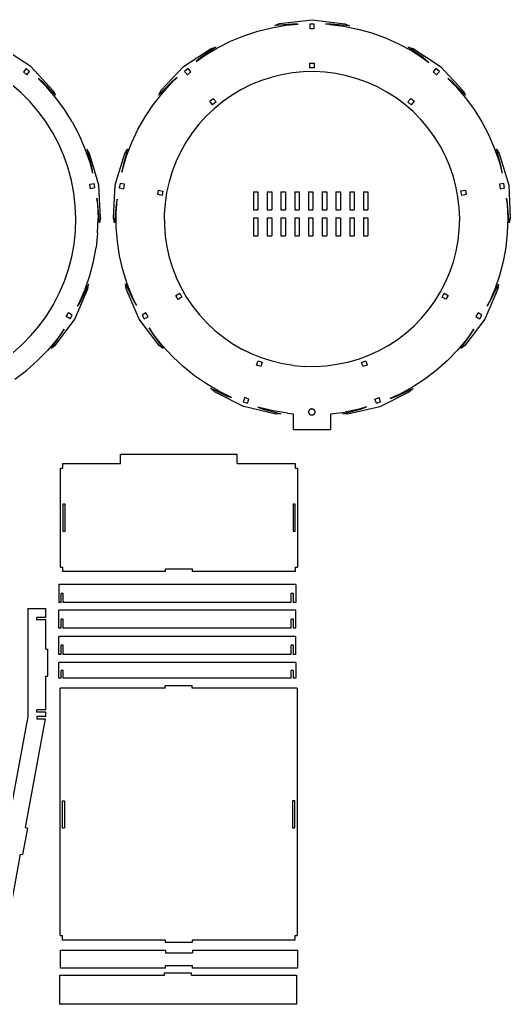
# Model space of a CAD drawing. Extents: x -761 to 761, y -265 to 265.
# Drawn here: x 542.1 to 760.7, y -174.3 to 264.9 of the extents above; entities that cross this region are included whole.
import ezdxf

# ---------------------------------------------------------------- set-up
doc = ezdxf.new("R2010")
doc.units = 0
doc.header["$MEASUREMENT"] = 0
doc.layers.get('0').update_dxf_attribs({"linetype": 'CONTINUOUS'})

msp = doc.modelspace()

# ---------------------------------------------------------------- linework, layer by layer
for p, q in [((657.76, 263.09), (672.35, 264.85)), ((672.35, 264.85), (686.93, 263.04)), ((642, 257.7), (648.12, 259.71)), ((648.12, 259.71), (654.38, 261.27)), ((654.38, 261.27), (660.74, 262.36)), ((655.68, 262.25), (657.76, 263.09)), ((663.84, 262.88), (655.68, 262.25)), ((660.74, 262.36), (666.12, 262.92)), ((666.12, 262.92), (663.84, 262.88)), ((673.3, 262.86), (671.3, 262.86)), ((671.3, 262.86), (671.3, 260.86)), ((671.3, 260.86), (673.3, 260.86)), ((673.3, 260.86), (673.3, 262.86)), ((680.85, 262.9), (678.27, 262.9)), ((680.04, 262.78), (678.27, 262.9)), ((680.04, 262.78), (686.44, 261.97)), ((689.01, 262.18), (680.85, 262.9)), ((686.44, 261.97), (692.76, 260.69)), ((686.93, 263.04), (689.01, 262.18)), ((692.76, 260.69), (698.97, 258.95)), ((630.27, 252.34), (636.04, 255.23)), ((636.04, 255.23), (642, 257.7)), ((698.97, 258.95), (705.03, 256.75)), ((705.03, 256.75), (710.91, 254.12)), ((547.06, 243.93), (534.77, 251.97)), ((615.05, 243.98), (627.37, 251.98)), ((629.52, 252.67), (622.82, 247.97)), ((624.74, 249.03), (630.27, 252.34)), ((627.37, 251.98), (629.52, 252.67)), ((710.91, 254.12), (716.59, 251.05)), ((721.87, 247.94), (715.19, 252.67)), ((715.19, 252.67), (717.33, 251.97)), ((716.59, 251.05), (722.02, 247.58)), ((717.33, 251.97), (729.62, 243.93)), ((620.73, 246.2), (624.74, 249.03)), ((622.82, 247.97), (620.73, 246.2)), ((724.39, 245.8), (721.87, 247.94)), ((722.02, 247.58), (724.39, 245.8)), ((544.98, 243.07), (543.69, 241.54)), ((543.69, 241.54), (545.22, 240.25)), ((546.51, 241.78), (544.98, 243.07)), ((545.22, 240.25), (546.51, 241.78)), ((557.05, 233.15), (547.06, 243.93)), ((605.02, 233.25), (615.05, 243.98)), ((617.07, 243.07), (615.54, 241.78)), ((615.54, 241.78), (616.83, 240.25)), ((616.83, 240.25), (618.36, 241.54)), ((618.36, 241.54), (617.07, 243.07)), ((668.42, 241.58), (663.58, 241.11)), ((673.28, 241.68), (668.42, 241.58)), ((671.3, 243.44), (671.3, 245.44)), ((671.3, 245.44), (673.3, 245.44)), ((673.3, 243.44), (671.3, 243.44)), ((678.14, 241.43), (673.28, 241.68)), ((673.3, 245.44), (673.3, 243.44)), ((727.54, 243.07), (726.25, 241.54)), ((726.25, 241.54), (727.78, 240.25)), ((729.07, 241.78), (727.54, 243.07)), ((727.78, 240.25), (729.07, 241.78)), ((729.62, 243.93), (739.61, 233.15)), ((550.27, 238.67), (554.01, 234.89)), ((552.31, 236.95), (550.27, 238.67)), ((612.22, 239.07), (609.77, 237.03)), ((609.81, 236.78), (612.22, 239.07)), ((649.44, 237.59), (644.94, 235.74)), ((654.06, 239.11), (649.44, 237.59)), ((658.78, 240.29), (654.06, 239.11)), ((663.58, 241.11), (658.78, 240.29)), ((682.97, 240.82), (678.14, 241.43)), ((687.73, 239.86), (682.97, 240.82)), ((692.42, 238.54), (687.73, 239.86)), ((696.99, 236.88), (692.42, 238.54)), ((734.87, 236.95), (732.84, 238.67)), ((732.84, 238.67), (736.57, 234.89)), ((542.69, 232.25), (538.39, 236.01)), ((558.09, 231.16), (552.31, 236.95)), ((558.19, 229.98), (554.01, 234.89)), ((557.05, 233.15), (558.09, 231.16)), ((609.77, 237.03), (603.97, 231.26)), ((605.02, 233.25), (603.97, 231.26)), ((605.49, 232), (609.81, 236.78)), ((640.6, 233.55), (636.42, 231.06)), ((644.94, 235.74), (640.6, 233.55)), ((701.43, 234.89), (696.99, 236.88)), ((705.71, 232.58), (701.43, 234.89)), ((740.65, 231.16), (734.87, 236.95)), ((736.57, 234.89), (740.76, 229.98)), ((739.61, 233.15), (740.65, 231.16)), ((546.71, 228.18), (542.69, 232.25)), ((562, 224.78), (558.19, 229.98)), ((601.52, 226.91), (605.49, 232)), ((626.75, 228.46), (628.28, 229.75)), ((628.04, 226.93), (626.75, 228.46)), ((628.28, 229.75), (629.57, 228.22)), ((636.42, 231.06), (632.44, 228.26)), ((709.81, 229.96), (705.71, 232.58)), ((713.7, 227.04), (709.81, 229.96)), ((715.04, 228.22), (716.33, 229.75)), ((716.33, 229.75), (717.86, 228.46)), ((717.86, 228.46), (716.57, 226.93)), ((740.76, 229.98), (744.56, 224.78)), ((550.42, 223.83), (546.71, 228.18)), ((565.42, 219.31), (562, 224.78)), ((597.95, 221.55), (601.52, 226.91)), ((628.68, 225.17), (625.16, 221.82)), ((629.57, 228.22), (628.04, 226.93)), ((632.44, 228.26), (628.68, 225.17)), ((717.36, 223.85), (713.7, 227.04)), ((716.57, 226.93), (715.04, 228.22)), ((744.56, 224.78), (747.98, 219.31)), ((553.8, 219.22), (550.42, 223.83)), ((594.78, 215.93), (597.95, 221.55)), ((625.16, 221.82), (621.9, 218.21)), ((720.79, 220.39), (717.36, 223.85)), ((723.94, 216.69), (720.79, 220.39)), ((556.82, 214.37), (553.8, 219.22)), ((565.42, 219.31), (568.42, 213.6)), ((592.03, 210.1), (594.78, 215.93)), ((621.9, 218.21), (618.91, 214.37)), ((726.81, 212.76), (723.94, 216.69)), ((747.98, 219.31), (750.98, 213.6)), ((559.48, 209.31), (556.82, 214.37)), ((568.42, 213.6), (570.99, 207.68)), ((618.91, 214.37), (616.21, 210.33)), ((729.39, 208.64), (726.81, 212.76)), ((750.98, 213.6), (753.55, 207.68)), ((561.76, 204.07), (559.48, 209.31)), ((570.99, 207.68), (573.12, 201.6)), ((573.16, 205.18), (571.97, 207.09)), ((571.97, 207.09), (574.04, 199.17)), ((590.15, 207.14), (588.04, 199.23)), ((588.95, 205.23), (590.15, 207.14)), ((589.72, 204.08), (592.03, 210.1)), ((616.21, 210.33), (613.82, 206.09)), ((731.65, 204.33), (729.39, 208.64)), ((753.55, 207.68), (755.68, 201.6)), ((754.53, 207.09), (755.72, 205.18)), ((756.6, 199.17), (754.53, 207.09)), ((563.65, 198.68), (561.76, 204.07)), ((577.39, 191.11), (573.16, 205.18)), ((584.66, 191.18), (588.95, 205.23)), ((587.86, 197.9), (589.72, 204.08)), ((613.82, 206.09), (611.75, 201.69)), ((733.59, 199.87), (731.65, 204.33)), ((755.72, 205.18), (759.96, 191.11)), ((565.13, 193.16), (563.65, 198.68)), ((573.12, 201.6), (574.5, 196.43)), ((574.04, 199.17), (574.5, 196.43)), ((588.04, 199.23), (587.64, 196.9)), ((587.64, 196.9), (587.86, 197.9)), ((611.75, 201.69), (610.01, 197.15)), ((735.2, 195.28), (733.59, 199.87)), ((755.68, 201.6), (757.07, 196.43)), ((757.07, 196.43), (756.6, 199.17)), ((610.01, 197.15), (608.6, 192.49)), ((736.46, 190.58), (735.2, 195.28)), ((566.2, 187.54), (565.13, 193.16)), ((573.28, 191.46), (575.25, 191.8)), ((573.62, 189.49), (573.28, 191.46)), ((575.59, 189.83), (573.62, 189.49)), ((575.59, 189.83), (575.25, 191.8)), ((578.11, 176.44), (577.39, 191.11)), ((583.89, 176.51), (584.66, 191.18)), ((586.79, 191.78), (586.45, 189.81)), ((586.45, 189.81), (588.42, 189.47)), ((588.76, 191.44), (586.79, 191.78)), ((588.42, 189.47), (588.76, 191.44)), ((608.6, 192.49), (607.55, 187.74)), ((737.37, 185.8), (736.46, 190.58)), ((757.81, 191.8), (755.84, 191.46)), ((755.84, 191.46), (756.18, 189.49)), ((756.18, 189.49), (758.15, 189.83)), ((758.15, 189.83), (757.81, 191.8)), ((759.96, 191.11), (760.67, 176.44)), ((566.85, 181.86), (566.2, 187.54)), ((576.44, 185.21), (576.73, 182.63)), ((576.93, 182.4), (576.44, 185.21)), ((585.51, 184.78), (585.09, 182.46)), ((585.09, 178.79), (585.51, 184.78)), ((603.6, 186.83), (603.95, 188.8)), ((605.57, 186.48), (603.6, 186.83)), ((603.95, 188.8), (605.92, 188.45)), ((605.92, 188.45), (605.57, 186.48)), ((607.55, 187.74), (606.85, 182.93)), ((646.25, 188.09), (646.25, 180.09)), ((646.25, 188.09), (648.25, 188.09)), ((648.25, 188.09), (648.25, 180.09)), ((652.37, 188.09), (654.37, 188.09)), ((652.37, 188.09), (652.37, 180.09)), ((654.37, 188.09), (654.37, 180.09)), ((658.5, 188.09), (658.5, 180.09)), ((658.5, 188.09), (660.5, 188.09)), ((660.5, 188.09), (660.5, 180.09)), ((664.62, 188.09), (666.62, 188.09)), ((664.62, 188.09), (664.62, 180.09)), ((666.62, 188.09), (666.62, 180.09)), ((670.75, 188.09), (670.75, 180.09)), ((670.75, 188.09), (672.75, 188.09)), ((672.75, 188.09), (672.75, 180.09)), ((676.87, 188.09), (678.87, 188.09)), ((676.87, 188.09), (676.87, 180.09)), ((678.87, 188.09), (678.87, 180.09)), ((683, 188.09), (683, 180.09)), ((683, 188.09), (685, 188.09)), ((685, 188.09), (685, 180.09)), ((689.12, 188.09), (691.12, 188.09)), ((689.12, 188.09), (689.12, 180.09)), ((691.12, 188.09), (691.12, 180.09)), ((695.25, 188.09), (695.25, 180.09)), ((695.25, 188.09), (697.25, 188.09)), ((697.25, 188.09), (697.25, 180.09)), ((737.92, 180.97), (737.37, 185.8)), ((738.69, 188.47), (740.66, 188.81)), ((739.03, 186.5), (738.69, 188.47)), ((741, 186.84), (739.03, 186.5)), ((740.66, 188.81), (741, 186.84)), ((759.49, 182.4), (759, 185.21)), ((759, 185.21), (759.29, 182.63)), ((567.09, 176.15), (566.85, 181.86)), ((576.73, 182.63), (576.99, 176.19)), ((577.62, 174.24), (576.93, 182.4)), ((585.09, 182.46), (584.37, 174.31)), ((606.85, 182.93), (606.51, 178.08)), ((646.25, 180.09), (648.25, 180.09)), ((652.37, 180.09), (654.37, 180.09)), ((658.5, 180.09), (660.5, 180.09)), ((664.62, 180.09), (666.62, 180.09)), ((670.75, 180.09), (672.75, 180.09)), ((676.87, 180.09), (678.87, 180.09)), ((683, 180.09), (685, 180.09)), ((689.12, 180.09), (691.12, 180.09)), ((695.25, 180.09), (697.25, 180.09)), ((738.12, 176.11), (737.92, 180.97)), ((759.29, 182.63), (759.56, 176.19)), ((760.19, 174.24), (759.49, 182.4)), ((566.89, 170.44), (567.09, 176.15)), ((576.78, 169.74), (576.99, 176.19)), ((578.11, 176.44), (577.62, 174.24)), ((584.37, 174.31), (583.89, 176.51)), ((585.11, 172.35), (585.09, 178.79)), ((606.51, 178.08), (606.53, 173.21)), ((646.25, 176.47), (648.25, 176.47)), ((646.25, 176.47), (646.25, 168.47)), ((648.25, 176.47), (648.25, 168.47)), ((652.37, 176.47), (654.37, 176.47)), ((652.37, 176.47), (652.37, 168.47)), ((654.37, 176.47), (654.37, 168.47)), ((658.5, 176.47), (658.5, 168.47)), ((658.5, 176.47), (660.5, 176.47)), ((660.5, 176.47), (660.5, 168.47)), ((664.62, 176.47), (666.62, 176.47)), ((664.62, 176.47), (664.62, 168.47)), ((666.62, 176.47), (666.62, 168.47)), ((670.75, 176.47), (670.75, 168.47)), ((670.75, 176.47), (672.75, 176.47)), ((672.75, 176.47), (672.75, 168.47)), ((676.87, 176.47), (676.87, 168.47)), ((676.87, 176.47), (678.87, 176.47)), ((678.87, 176.47), (678.87, 168.47)), ((683, 176.47), (685, 176.47)), ((683, 176.47), (683, 168.47)), ((685, 176.47), (685, 168.47)), ((689.12, 176.47), (691.12, 176.47)), ((689.12, 176.47), (689.12, 168.47)), ((691.12, 176.47), (691.12, 168.47)), ((695.25, 176.47), (697.25, 176.47)), ((695.25, 176.47), (695.25, 168.47)), ((697.25, 176.47), (697.25, 168.47)), ((737.96, 171.25), (738.12, 176.11)), ((759.56, 176.19), (759.34, 169.74)), ((760.67, 176.44), (760.19, 174.24)), ((585.61, 165.92), (585.11, 172.35)), ((606.53, 173.21), (606.9, 168.36)), ((566.28, 164.76), (566.89, 170.44)), ((576.78, 169.74), (576.09, 163.33)), ((606.9, 168.36), (607.64, 163.56)), ((646.25, 168.47), (648.25, 168.47)), ((652.37, 168.47), (654.37, 168.47)), ((658.5, 168.47), (660.5, 168.47)), ((664.62, 168.47), (666.62, 168.47)), ((670.75, 168.47), (672.75, 168.47)), ((676.87, 168.47), (678.87, 168.47)), ((683, 168.47), (685, 168.47)), ((689.12, 168.47), (691.12, 168.47)), ((695.25, 168.47), (697.25, 168.47)), ((737.44, 166.42), (737.96, 171.25)), ((759.34, 169.74), (758.65, 163.33)), ((565.25, 159.14), (566.28, 164.76)), ((574.92, 156.99), (576.09, 163.33)), ((586.58, 159.54), (585.61, 165.92)), ((607.64, 163.56), (608.72, 158.82)), ((736.56, 161.63), (737.44, 166.42)), ((758.65, 163.33), (757.49, 156.99)), ((563.81, 153.6), (565.25, 159.14)), ((588.02, 153.26), (586.58, 159.54)), ((608.72, 158.82), (610.16, 154.17)), ((735.33, 156.92), (736.56, 161.63)), ((573.3, 150.75), (574.92, 156.99)), ((610.16, 154.17), (611.93, 149.64)), ((733.76, 152.32), (735.33, 156.92)), ((757.49, 156.99), (755.86, 150.75)), ((561.96, 148.2), (563.81, 153.6)), ((571.21, 144.65), (573.3, 150.75)), ((589.92, 147.1), (588.02, 153.26)), ((611.93, 149.64), (614.03, 145.25)), ((731.85, 147.85), (733.76, 152.32)), ((755.86, 150.75), (753.77, 144.65)), ((559.72, 142.94), (561.96, 148.2)), ((572.8, 146.97), (569.3, 139.57)), ((572.49, 144.75), (572.8, 146.97)), ((589.27, 147.04), (592.74, 139.63)), ((589.58, 144.82), (589.27, 147.04)), ((592.27, 141.09), (589.92, 147.1)), ((614.03, 145.25), (616.45, 141.03)), ((729.62, 143.53), (731.85, 147.85)), ((751.86, 139.57), (755.36, 146.97)), ((755.36, 146.97), (755.05, 144.75)), ((557.09, 137.86), (559.72, 142.94)), ((566.69, 131.24), (572.49, 144.75)), ((568.68, 138.72), (571.21, 144.65)), ((595.32, 131.29), (589.58, 144.82)), ((594.06, 137.36), (592.27, 141.09)), ((611.63, 141.86), (613.36, 142.86)), ((612.63, 140.13), (611.63, 141.86)), ((614.36, 141.13), (612.63, 140.13)), ((613.36, 142.86), (614.36, 141.13)), ((616.45, 141.03), (619.18, 137.01)), ((727.07, 139.38), (729.62, 143.53)), ((730.25, 141.15), (731.26, 142.88)), ((731.98, 140.15), (730.25, 141.15)), ((731.26, 142.88), (732.99, 141.88)), ((732.99, 141.88), (731.98, 140.15)), ((755.05, 144.75), (749.26, 131.24)), ((753.77, 144.65), (751.24, 138.72)), ((554.1, 132.99), (557.09, 137.86)), ((569.3, 139.57), (567.8, 137.02)), ((567.8, 137.02), (568.68, 138.72)), ((592.74, 139.63), (594.06, 137.36)), ((619.18, 137.01), (622.2, 133.19)), ((724.23, 135.44), (727.07, 139.38)), ((750.37, 137.02), (751.86, 139.57)), ((751.24, 138.72), (750.37, 137.02)), ((550.76, 128.35), (554.1, 132.99)), ((562.76, 132.42), (563.76, 134.15)), ((564.49, 131.42), (562.76, 132.42)), ((565.49, 133.15), (563.76, 134.15)), ((564.49, 131.42), (565.49, 133.15)), ((598.3, 134.13), (596.57, 133.12)), ((596.57, 133.12), (597.57, 131.39)), ((597.57, 131.39), (599.3, 132.39)), ((599.3, 132.39), (598.3, 134.13)), ((622.2, 133.19), (625.49, 129.61)), ((721.1, 131.71), (724.23, 135.44)), ((746.32, 134.15), (745.32, 132.42)), ((745.32, 132.42), (747.05, 131.42)), ((748.05, 133.15), (746.32, 134.15)), ((747.05, 131.42), (748.05, 133.15)), ((547.08, 123.98), (550.76, 128.35)), ((557.81, 119.54), (566.69, 131.24)), ((604.16, 119.56), (595.32, 131.29)), ((599.79, 127.44), (601.25, 124.89)), ((601.89, 124.34), (599.79, 127.44)), ((625.49, 129.61), (629.03, 126.28)), ((714.06, 125.01), (717.7, 128.23)), ((717.7, 128.23), (721.1, 131.71)), ((749.26, 131.24), (740.38, 119.54)), ((543.09, 119.88), (547.08, 123.98)), ((556.03, 118.17), (560.74, 124.86)), ((561.91, 126.9), (558.57, 122.27)), ((560.74, 124.86), (561.91, 126.9)), ((601.25, 124.89), (605.93, 118.18)), ((605.88, 119.29), (601.89, 124.34)), ((629.03, 126.28), (632.81, 123.22)), ((632.81, 123.22), (636.81, 120.45)), ((710.19, 122.06), (714.06, 125.01)), ((738.59, 118.17), (743.3, 124.86)), ((744.48, 126.9), (741.14, 122.27)), ((743.3, 124.86), (744.48, 126.9)), ((538.81, 116.1), (543.09, 119.88)), ((558.57, 122.27), (554.43, 117.33)), ((557.81, 119.54), (556.03, 118.17)), ((605.93, 118.18), (604.16, 119.56)), ((610.25, 114.54), (605.88, 119.29)), ((636.81, 120.45), (641, 117.98)), ((706.11, 119.41), (701.85, 117.07)), ((706.11, 119.41), (710.19, 122.06)), ((741.14, 122.27), (736.99, 117.33)), ((740.38, 119.54), (738.59, 118.17)), ((549.92, 112.71), (554.43, 117.33)), ((614.95, 110.12), (610.25, 114.54)), ((645.37, 115.83), (641, 117.98)), ((649.88, 114), (645.37, 115.83)), ((697.42, 115.05), (692.86, 113.36)), ((701.85, 117.07), (697.42, 115.05)), ((736.99, 117.33), (732.49, 112.71)), ((549.92, 112.71), (545.09, 108.44)), ((619.96, 106.07), (614.95, 110.12)), ((647.61, 110.85), (648.29, 112.73)), ((649.49, 110.17), (647.61, 110.85)), ((648.29, 112.73), (650.17, 112.05)), ((650.17, 112.05), (649.49, 110.17)), ((654.51, 112.52), (649.88, 114)), ((659.24, 111.37), (654.51, 112.52)), ((664.04, 110.59), (659.24, 111.37)), ((664.04, 110.59), (668.88, 110.15)), ((673.75, 110.08), (668.88, 110.15)), ((678.6, 110.37), (673.75, 110.08)), ((683.42, 111.01), (678.6, 110.37)), ((688.18, 112.01), (683.42, 111.01)), ((692.86, 113.36), (688.18, 112.01)), ((694.38, 112.03), (696.26, 112.71)), ((695.06, 110.15), (694.38, 112.03)), ((696.94, 110.83), (695.06, 110.15)), ((696.26, 112.71), (696.94, 110.83)), ((732.49, 112.71), (727.66, 108.44)), ((539.96, 104.54), (545.09, 108.44)), ((625.26, 102.39), (619.96, 106.07)), ((727.66, 108.44), (722.52, 104.54)), ((630.81, 99.12), (625.26, 102.39)), ((717.12, 101.02), (711.47, 97.92)), ((722.52, 104.54), (717.12, 101.02)), ((628.79, 98.97), (627.13, 100.48)), ((627.13, 100.48), (634.55, 97.03)), ((628.79, 98.97), (641.88, 92.28)), ((636.46, 96.33), (630.81, 99.12)), ((634.55, 97.03), (636.46, 96.33)), ((715.69, 98.85), (702.58, 92.23)), ((711.47, 97.92), (707.16, 95.95)), ((707.16, 95.95), (709.93, 96.94)), ((709.93, 96.94), (717.36, 100.36)), ((717.36, 100.36), (715.69, 98.85)), ((642.34, 96.37), (641.66, 94.49)), ((641.66, 94.49), (643.54, 93.8)), ((656.19, 88.96), (641.88, 92.28)), ((644.22, 95.68), (642.34, 96.37)), ((643.54, 93.8), (644.22, 95.68)), ((702.58, 92.23), (688.25, 88.97)), ((700.31, 95.66), (702.19, 96.34)), ((701, 93.78), (700.31, 95.66)), ((701, 93.78), (702.88, 94.46)), ((702.88, 94.46), (702.19, 96.34)), ((648.72, 91.88), (648.21, 92.04)), ((648.21, 92.04), (650.54, 91.18)), ((654.98, 90.37), (648.72, 91.88)), ((650.54, 91.18), (658.43, 89.04)), ((661.35, 89.32), (654.98, 90.37)), ((658.43, 89.04), (656.19, 88.96)), ((661.35, 89.32), (663.87, 89.09)), ((663.87, 89.09), (663.87, 82.08)), ((670.85, 89.87), (670.87, 90.05)), ((670.87, 89.68), (670.85, 89.87)), ((670.87, 90.05), (670.9, 90.23)), ((670.9, 89.5), (670.87, 89.68)), ((670.9, 90.23), (670.96, 90.41)), ((670.9, 89.5), (670.96, 89.33)), ((670.96, 90.41), (671.04, 90.57)), ((670.96, 89.33), (671.04, 89.16)), ((671.15, 90.73), (671.04, 90.57)), ((671.15, 89.01), (671.04, 89.16)), ((671.15, 90.73), (671.27, 90.87)), ((671.15, 89.01), (671.27, 88.87)), ((671.41, 90.99), (671.27, 90.87)), ((671.27, 88.87), (671.41, 88.74)), ((671.41, 90.99), (671.56, 91.09)), ((671.56, 88.64), (671.41, 88.74)), ((671.73, 91.17), (671.56, 91.09)), ((671.56, 88.64), (671.73, 88.56)), ((671.9, 91.23), (671.73, 91.17)), ((671.73, 88.56), (671.9, 88.5)), ((671.9, 91.23), (672.08, 91.27)), ((672.08, 88.46), (671.9, 88.5)), ((672.27, 91.28), (672.08, 91.27)), ((672.27, 88.45), (672.08, 88.46)), ((672.27, 91.28), (672.45, 91.27)), ((672.45, 88.46), (672.27, 88.45)), ((672.63, 91.23), (672.45, 91.27)), ((672.63, 88.5), (672.45, 88.46)), ((672.81, 91.17), (672.63, 91.23)), ((672.63, 88.5), (672.81, 88.56)), ((672.81, 91.17), (672.98, 91.09)), ((672.98, 88.64), (672.81, 88.56)), ((673.13, 90.99), (672.98, 91.09)), ((673.13, 88.74), (672.98, 88.64)), ((673.27, 90.87), (673.13, 90.99)), ((673.13, 88.74), (673.27, 88.87)), ((673.39, 90.73), (673.27, 90.87)), ((673.27, 88.87), (673.39, 89.01)), ((673.49, 90.57), (673.39, 90.73)), ((673.39, 89.01), (673.49, 89.16)), ((673.49, 90.57), (673.58, 90.41)), ((673.49, 89.16), (673.58, 89.33)), ((673.58, 90.41), (673.64, 90.23)), ((673.58, 89.33), (673.64, 89.5)), ((673.67, 90.05), (673.64, 90.23)), ((673.67, 89.68), (673.64, 89.5)), ((673.68, 89.87), (673.67, 90.05)), ((673.67, 89.68), (673.68, 89.87)), ((680.65, 89.03), (687.05, 89.89)), ((680.65, 82.08), (680.65, 89.03)), ((686, 89.06), (693.91, 91.17)), ((688.25, 88.97), (686, 89.06)), ((693.36, 91.21), (687.05, 89.89)), ((696.61, 92.15), (693.36, 91.21)), ((693.91, 91.17), (696.61, 92.15)), ((663.87, 82.08), (680.65, 82.08)), ((586.92, 66.88), (586.92, 71.06)), ((586.92, 71.06), (638.97, 71.06)), ((638.97, 66.88), (638.97, 71.06)), ((561.29, 66.88), (586.92, 66.88)), ((561.29, 64.88), (561.29, 66.88)), ((638.97, 66.88), (664.85, 66.88)), ((664.85, 66.88), (664.85, 64.88)), ((560.29, 64.88), (561.29, 64.88)), ((560.29, 20.75), (560.29, 64.88)), ((664.85, 64.88), (665.85, 64.88)), ((665.85, 64.88), (665.85, 20.75)), ((561.29, 48.81), (561.29, 36.81)), ((562.29, 48.81), (561.29, 48.81)), ((562.29, 36.81), (562.29, 48.81)), ((663.85, 48.81), (663.85, 36.81)), ((664.85, 48.81), (663.85, 48.81)), ((664.85, 36.81), (664.85, 48.81)), ((561.29, 36.81), (562.29, 36.81)), ((663.85, 36.81), (664.85, 36.81)), ((560.29, 20.75), (561.29, 20.75)), ((561.29, 18.75), (561.29, 20.75)), ((607.07, 18.75), (561.29, 18.75)), ((619.07, 19.75), (607.07, 19.75)), ((607.07, 18.75), (607.07, 19.75)), ((619.07, 18.75), (619.07, 19.75)), ((664.85, 18.75), (619.07, 18.75)), ((664.85, 20.75), (664.85, 18.75)), ((664.85, 20.75), (665.85, 20.75)), ((559.48, 12.91), (559.48, 4.9)), ((665.04, 12.91), (559.48, 12.91)), ((560.48, 4.9), (560.48, 8.9)), ((561.48, 8.9), (560.48, 8.9)), ((561.48, 4.9), (561.48, 8.9)), ((664.04, 8.9), (663.04, 8.9)), ((663.04, 4.9), (663.04, 8.9)), ((664.04, 4.9), (664.04, 8.9)), ((665.04, 12.91), (665.04, 4.9)), ((560.48, 4.9), (559.48, 4.9)), ((663.04, 4.9), (561.48, 4.9)), ((665.04, 4.9), (664.04, 4.9)), ((545.63, 2.19), (553.64, 2.19)), ((545.63, 2.19), (545.63, -45.94)), ((553.64, -1.81), (553.64, 2.19)), ((559.48, -6.54), (559.48, 1.47)), ((665.04, 1.47), (559.48, 1.47)), ((665.04, -6.54), (665.04, 1.47)), ((553.64, -1.81), (549.63, -1.81)), ((549.63, -2.81), (549.63, -1.81)), ((553.64, -2.81), (549.63, -2.81)), ((553.64, -15.87), (553.64, -2.81)), ((561.48, -2.53), (560.48, -2.53)), ((560.48, -6.54), (560.48, -2.53)), ((561.48, -6.54), (561.48, -2.53)), ((664.04, -2.53), (663.04, -2.53)), ((663.04, -6.54), (663.04, -2.53)), ((664.04, -6.54), (664.04, -2.53)), ((560.48, -6.54), (559.48, -6.54)), ((663.04, -6.54), (561.48, -6.54)), ((665.04, -6.54), (664.04, -6.54)), ((665.04, -10.22), (559.48, -10.22)), ((559.48, -18.22), (559.48, -10.22)), ((665.04, -18.22), (665.04, -10.22)), ((553.64, -15.87), (554.64, -15.87)), ((554.64, -27.87), (554.64, -15.87)), ((560.48, -18.22), (560.48, -14.04)), ((561.48, -14.04), (560.48, -14.04)), ((561.48, -18.22), (561.48, -14.04)), ((663.04, -18.22), (663.04, -14.04)), ((664.04, -14.04), (663.04, -14.04)), ((664.04, -18.22), (664.04, -14.04)), ((560.48, -18.22), (559.48, -18.22)), ((559.48, -28.85), (559.48, -21.85)), ((665.04, -21.85), (559.48, -21.85)), ((663.04, -18.22), (561.48, -18.22)), ((665.04, -18.22), (664.04, -18.22)), ((665.04, -21.85), (665.04, -28.85)), ((560.48, -28.85), (560.48, -25.35)), ((561.48, -25.35), (560.48, -25.35)), ((561.48, -28.85), (561.48, -25.35)), ((664.04, -25.35), (663.04, -25.35)), ((663.04, -28.85), (663.04, -25.35)), ((664.04, -28.85), (664.04, -25.35)), ((553.64, -27.87), (554.64, -27.87)), ((553.64, -42.94), (553.64, -27.87)), ((560.48, -28.85), (559.48, -28.85)), ((663.04, -28.85), (561.48, -28.85)), ((665.04, -28.85), (664.04, -28.85)), ((560.1, -143.64), (560.1, -33.27)), ((606.88, -33.27), (560.1, -33.27)), ((606.88, -33.27), (606.88, -32.18)), ((618.88, -32.18), (606.88, -32.18)), ((618.88, -33.27), (618.88, -32.18)), ((665.66, -33.27), (618.88, -33.27)), ((665.66, -33.27), (665.66, -143.64)), ((553.64, -42.94), (549.63, -42.94)), ((549.63, -43.94), (549.63, -42.94)), ((545.63, -45.94), (527.39, -144.75)), ((553.45, -46.94), (544.5, -95.45)), ((553.64, -43.94), (549.63, -43.94)), ((549.63, -45.94), (549.63, -46.94)), ((553.64, -45.94), (549.63, -45.94)), ((549.63, -46.94), (553.45, -46.94)), ((553.64, -45.94), (553.64, -43.94)), ((561.1, -83.51), (562.1, -83.51)), ((561.1, -95.51), (561.1, -83.51)), ((562.1, -83.51), (562.1, -95.51)), ((664.66, -83.51), (663.66, -83.51)), ((663.66, -83.51), (663.66, -95.51)), ((664.66, -95.51), (664.66, -83.51)), ((545.48, -95.63), (543.3, -107.43)), ((544.5, -95.45), (545.48, -95.63)), ((561.1, -95.51), (562.1, -95.51)), ((663.66, -95.51), (664.66, -95.51)), ((542.32, -107.25), (533.18, -156.76)), ((542.32, -107.25), (543.3, -107.43)), ((560.1, -143.64), (561.1, -143.64)), ((561.1, -145.67), (561.1, -143.64)), ((664.66, -143.64), (665.66, -143.64)), ((664.66, -143.64), (664.66, -145.67)), ((606.88, -145.67), (561.1, -145.67)), ((606.88, -145.67), (606.88, -146.69)), ((618.88, -146.69), (606.88, -146.69)), ((618.88, -145.67), (618.88, -146.69)), ((664.66, -145.67), (618.88, -145.67)), ((560.26, -150.16), (607.04, -150.16)), ((560.26, -158.16), (560.26, -150.16)), ((607.04, -150.16), (607.04, -151.35)), ((607.04, -151.35), (619.04, -151.35)), ((619.04, -150.16), (619.04, -151.35)), ((619.04, -150.16), (665.82, -150.16)), ((665.82, -150.16), (665.82, -158.16)), ((607.04, -158.16), (607.04, -157.16)), ((619.04, -157.16), (607.04, -157.16)), ((619.04, -158.16), (619.04, -157.16)), ((559.85, -161.26), (606.63, -161.26)), ((559.85, -161.26), (559.85, -174.26)), ((607.04, -158.16), (560.26, -158.16)), ((606.63, -161.26), (606.63, -160.26)), ((606.63, -160.26), (618.63, -160.26)), ((618.63, -161.26), (618.63, -160.26)), ((618.63, -161.26), (665.41, -161.26)), ((665.82, -158.16), (619.04, -158.16)), ((665.41, -161.26), (665.41, -174.26)), ((665.41, -174.26), (559.85, -174.26))]:
    msp.add_line(p, q)

doc.saveas('drawing.dxf')
